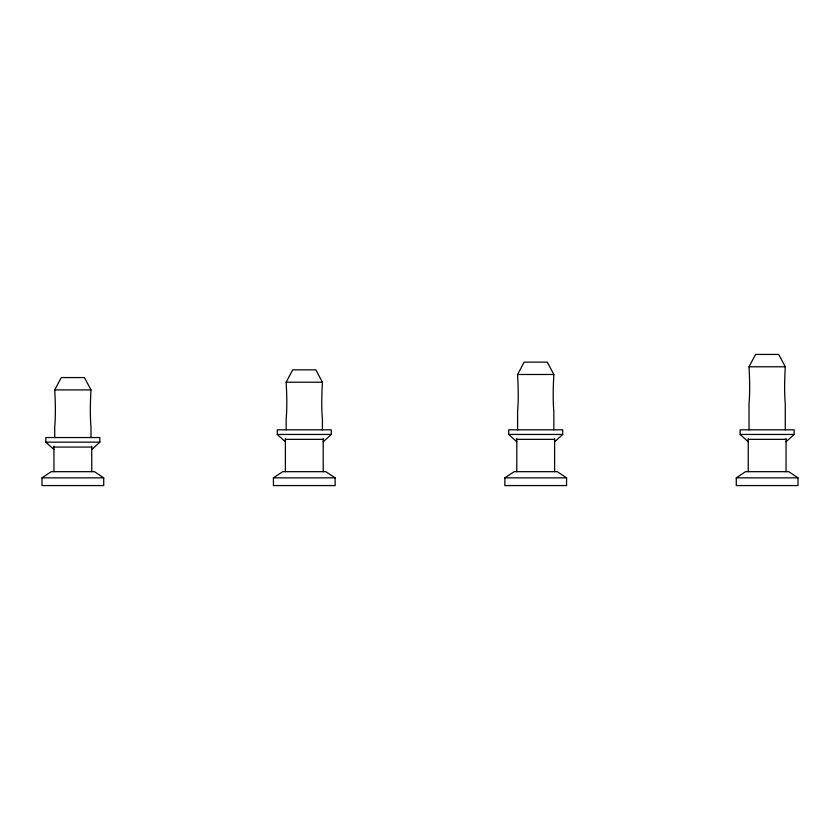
<?xml version="1.0" encoding="UTF-8"?>
<svg xmlns="http://www.w3.org/2000/svg" width="840" height="840" viewBox="0 0 840 840"><rect width="100%" height="100%" fill="white"/><g stroke="black" fill="none" stroke-linecap="round" stroke-linejoin="round"><path stroke-width="1.26" d="M54.726 437.535L54.726 426.941C55.776 415.002 55.388 402.308 54.726 389.918L61.288 377.57L84.43 377.57L90.983 389.918C90.321 402.308 89.943 415.002 90.983 426.941L90.983 437.535M286.156 429.818L286.156 419.233C287.207 407.295 286.818 394.601 286.156 382.2L292.719 369.852L315.861 369.852L322.413 382.2C321.752 394.601 321.363 407.295 322.413 419.233L322.413 429.818M517.587 429.818L517.587 411.516C518.637 399.578 518.249 386.883 517.587 374.483L524.139 362.145L547.281 362.145L553.844 374.483C553.182 386.883 552.794 399.578 553.844 411.516L553.844 429.818M749.018 429.818L749.018 403.798C750.057 391.86 749.679 379.166 749.018 366.776L755.57 354.428L778.712 354.428L785.274 366.776C784.613 379.166 784.224 391.86 785.274 403.798L785.274 429.818M91.76 449.526L99.855 442.155L99.855 437.535L45.854 437.535L45.854 442.155L53.96 449.526M323.19 441.808L331.286 434.448L331.286 429.818L277.284 429.818L277.284 434.448L285.39 441.808M554.61 441.808L562.716 434.448L562.716 429.818L508.715 429.818L508.715 434.448L516.81 441.808M786.041 441.808L794.147 434.448L794.147 429.818L740.145 429.818L740.145 434.448L748.24 441.808M42 477.855L51.261 471.681L94.458 471.681L103.719 477.855L103.719 485.572L42 485.572L42 477.855L103.719 477.855M273.431 477.855L282.681 471.681L325.889 471.681L335.139 477.855L335.139 485.572L273.431 485.572L273.431 477.855L335.139 477.855M504.861 477.855L514.111 471.681L557.319 471.681L566.57 477.855L566.57 485.572L504.861 485.572L504.861 477.855L566.57 477.855M736.281 477.855L745.542 471.681L788.739 471.681L798 477.855L798 485.572L736.281 485.572L736.281 477.855L798 477.855M749.018 366.776L785.274 366.776M517.587 374.483L553.844 374.483M286.156 382.2L322.413 382.2M54.726 389.918L90.983 389.918M277.284 434.448L331.286 434.448M508.715 434.448L562.716 434.448M740.145 434.448L794.147 434.448M285.39 439.352L323.19 439.352M516.81 439.352L554.61 439.352M748.24 439.352L786.041 439.352M45.854 442.155L99.855 442.155M53.96 447.069L91.76 447.069M786.041 438.512L786.041 471.681M748.24 438.512L748.24 471.681M554.61 438.512L554.61 471.681M516.81 438.512L516.81 471.681M323.19 438.512L323.19 471.681M285.39 438.512L285.39 471.681M91.76 446.229L91.76 471.681M53.96 446.229L53.96 471.681"/></g></svg>
